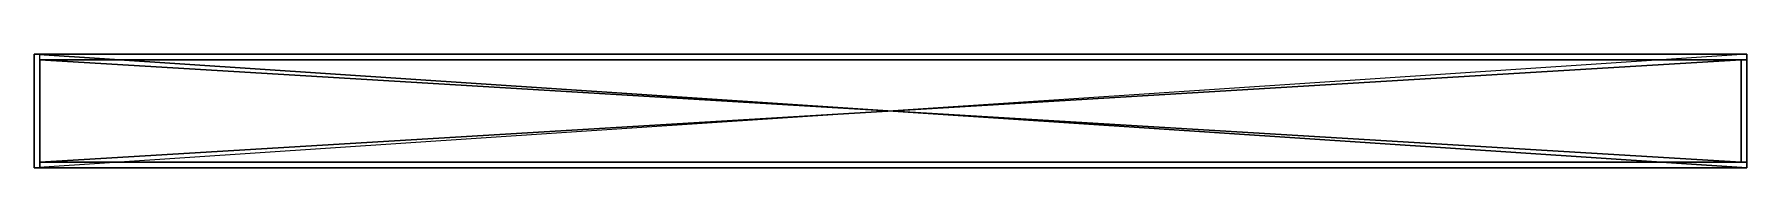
# Model space of a CAD drawing. Header units: millimetres. Extents: x -50 to 250, y 0 to 20.
import ezdxf

# ---------------------------------------------------------------- set-up
doc = ezdxf.new("R2010")
doc.units = ezdxf.units.MM
doc.layers.add('Aluminio', color=253, linetype='Continuous')
doc.layers.add('Led', color=255, linetype='Continuous')

msp = doc.modelspace()

# ---------------------------------------------------------------- linework, layer by layer
at = {"layer": 'Aluminio', "extrusion": (-1, 2e-16, 0)}
for p, q in [((250, 20), (-50, 20)), ((-50, 20), (-50, 0)), ((250, 20, 9), (-50, 20, 9)), ((-50, 20, 9), (-50, 0, 9)), ((-50, 20, 9), (-50, 20)), ((-49, 19, 9), (249, 19, 9)), ((-49, 19, 9), (-49, 1, 9)), ((249, 19, 9), (249, 19, 9)), ((249, 1, 9), (249, 19, 9)), ((250, 20), (250, 0)), ((250, 0, 9), (250, 20, 9)), ((250, 20, 9), (250, 20)), ((-50, 0), (250, 0)), ((-50, 0, 9), (250, 0, 9)), ((-50, 0, 9), (-50, 0)), ((-49, 1, 9), (249, 1, 9)), ((249, 1, 9), (249, 1, 9)), ((249, 1, 9), (249, 1, 9)), ((249, 1, 9), (249, 1, 9)), ((249, 1, 9), (249, 1, 9)), ((250, 0), (250, 0, 9))]:
    msp.add_line(p, q, dxfattribs=at)
at = {"layer": 'Aluminio'}
for p, q in [((-49, 20, 9), (-50, 20, 9)), ((-50, 20, 9), (-50, 0, 9)), ((250, 20), (-50, 0)), ((250, 0), (-50, 20)), ((-50, 20), (-50, 0)), ((-50, 20), (250, 20)), ((-49, 20, 9), (-50, 20, 9)), ((-50, 20, 9), (-50, 0, 9)), ((-50, 20, 9), (-50, 0)), ((-49, 19, 9), (-49, 20, 9)), ((-49, 19, 9), (-49, 20, 9)), ((-49, 20, 9), (250, 20, 9)), ((-49, 0, 9), (-49, 20, 9)), ((250, 19, 9), (-49, 19, 9)), ((249, 1, 9), (249, 19, 9)), ((249, 19, 9), (250, 19, 9)), ((250, 20, 9), (250, 19, 9)), ((250, 20), (250, 0)), ((250, 0, 9), (250, 20)), ((250, 19, 9), (250, 1, 9)), ((-49, 0, 9), (-50, 0, 9)), ((-50, 0), (250, 0)), ((-50, 0, 9), (-49, 0, 9)), ((-49, 1, 9), (-49, 0, 9)), ((250, 1, 9), (-49, 1, 9)), ((-49, 0, 9), (250, 0, 9)), ((250, 1, 9), (249, 1, 9)), ((250, 0, 9), (250, 1, 9))]:
    msp.add_line(p, q, dxfattribs=at)
for points in [[(-50, 20), (-50, 20, 9), (-50, 0, 9), (-50, 0)], [(250, 20, 9), (250, 20), (-50, 20), (-50, 20, 9)], [(-50, 20, 9), (-50, 0, 9), (-49, 0, 9), (-49, 20, 9)], [(250, 0), (250, 20), (-50, 0)], [(-50, 0), (-50, 20), (250, 0)], [(250, 20), (-50, 20), (250, 0)], [(-50, 20, 9), (-50, 0), (-50, 0, 9), (-50, 20, 9)], [(-50, 20, 9), (-50, 20), (-50, 0), (-50, 20, 9)], [(250, 20, 9), (250, 19, 9), (-49, 19, 9), (-49, 20, 9)], [(-49, 19, 9), (-49, 1, 9), (249, 1, 9), (249, 19, 9)], [(249, 1, 9), (250, 1, 9), (250, 19, 9), (249, 19, 9)], [(250, 20, 9), (250, 0, 9), (250, 0), (250, 20)], [(250, 0, 9), (250, 0), (250, 20), (250, 0, 9)], [(250, 20), (250, 20, 9), (250, 0, 9), (250, 20)], [(-50, 0), (-50, 0, 9), (250, 0, 9), (250, 0)], [(-49, 1, 9), (-49, 0, 9), (250, 0, 9), (250, 1, 9)]]:
    msp.add_3dface(points, dxfattribs=at)
at = {"layer": 'Led', "extrusion": (-1, 2e-16, 0)}
for p, q in [((-49, 19, 9), (-49, 1, 9)), ((249, 19, 9), (-49, 19, 9)), ((249, 1, 9), (249, 19, 9)), ((-49, 1, 9), (249, 1, 9))]:
    msp.add_line(p, q, dxfattribs=at)
at = {"layer": 'Led'}
for p, q in [((-49, 1, 9), (-49, 19, 9)), ((-49, 19, 9), (249, 19, 9)), ((-49, 1, 9), (249, 19, 9)), ((-49, 19, 9), (-49, 19, 9.13)), ((-49, 19, 9.13), (-49, 1, 9.13)), ((249, 19, 9.13), (-49, 19, 9.13)), ((-49, 19, 9.13), (249, 1, 9.13)), ((249, 19, 9), (249, 1, 9)), ((249, 1, 9.13), (249, 19, 9.13)), ((249, 19, 9), (249, 19, 9.13)), ((249, 1, 9), (-49, 1, 9)), ((-49, 1, 9), (-49, 1, 9.13)), ((-49, 1, 9.13), (249, 1, 9.13)), ((249, 1, 9), (249, 1, 9.13))]:
    msp.add_line(p, q, dxfattribs=at)
for points in [[(-49, 19, 9), (-49, 1, 9), (249, 1, 9), (249, 19, 9)], [(249, 1, 9), (249, 19, 9), (-49, 19, 9), (-49, 1, 9)], [(-49, 1, 9), (-49, 19, 9), (249, 19, 9)], [(249, 19, 9), (249, 1, 9), (-49, 1, 9)], [(-49, 1, 9), (-49, 19, 9), (249, 19, 9), (249, 1, 9)], [(-49, 19, 9.13), (-49, 19, 9), (-49, 1, 9), (-49, 1, 9.13)], [(249, 19, 9.13), (249, 19, 9), (-49, 19, 9), (-49, 19, 9.13)], [(249, 1, 9.13), (249, 19, 9.13), (-49, 19, 9.13)], [(-49, 19, 9.13), (-49, 1, 9.13), (249, 1, 9.13)], [(249, 1, 9.13), (249, 1, 9), (249, 19, 9), (249, 19, 9.13)], [(249, 1, 9.13), (249, 1, 9), (-49, 1, 9), (-49, 1, 9.13)]]:
    msp.add_3dface(points, dxfattribs=at)

doc.saveas('drawing.dxf')
